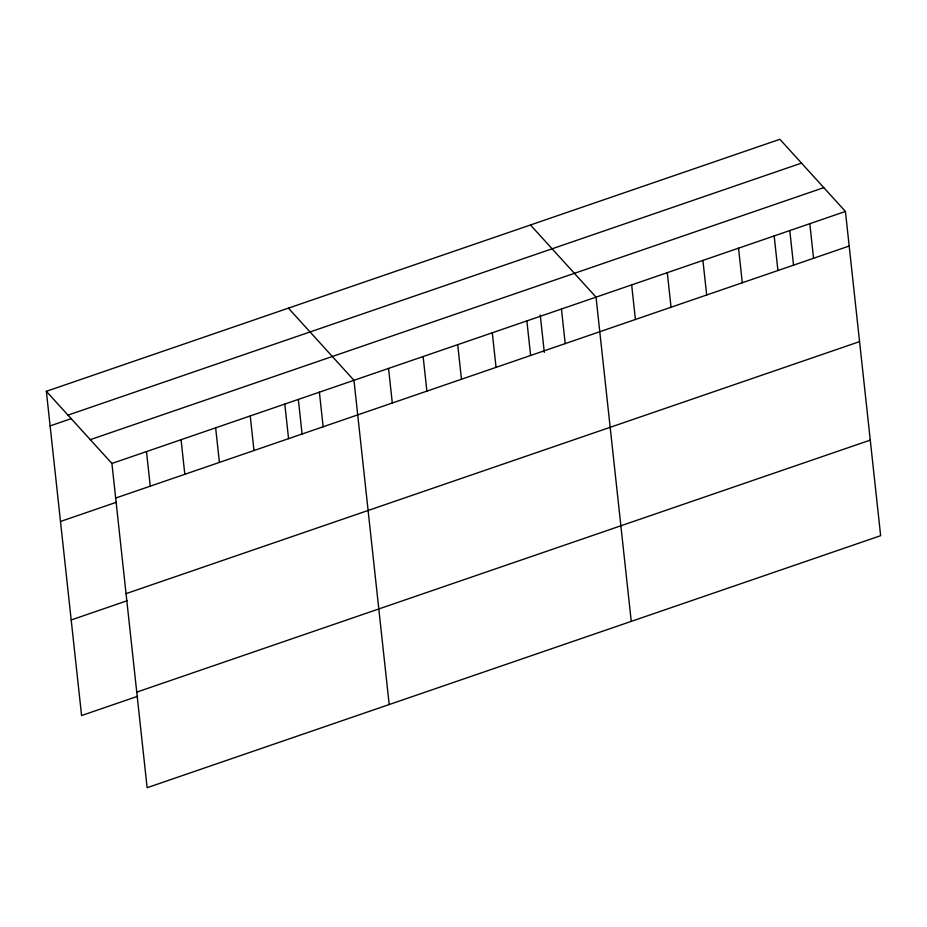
<?xml version="1.0" encoding="UTF-8"?>
<svg xmlns="http://www.w3.org/2000/svg" width="927" height="927" viewBox="0 0 927 927"><rect width="100%" height="100%" fill="white"/><g stroke="black" fill="none" stroke-linecap="round" stroke-linejoin="round"><path stroke-width="1.39" d="M46.35 391.31L779.874 139.293L845.424 211.46L880.65 535.69L147.126 787.707L111.912 463.465L46.35 391.31L81.576 715.54L137.439 696.351M67.984 415.122L801.507 163.106M50.104 425.899L71.391 418.587M90.278 439.653L823.79 187.648M111.912 463.465L845.424 211.46M115.666 498.054L849.178 246.037M60.487 521.484L116.35 502.283M126.049 593.639L859.572 341.623M71.194 619.966L127.045 600.766M136.744 692.121L870.268 440.105M530.476 224.983L596.026 297.138L631.252 621.38M288.413 308.146L353.963 380.302L389.189 704.543M809.804 223.697L813.558 258.285M789.792 230.684L793.558 265.307M774.172 235.933L777.927 270.522M738.541 248.181L742.295 282.77M702.909 260.417L706.675 295.006M667.289 272.654L671.044 307.243M631.658 284.902L635.412 319.491M561.449 309.015L565.203 343.604M540.244 314.983L544.311 352.387M526.872 320.904L530.626 355.493M492.295 332.781L496.049 367.37M457.706 344.659L461.472 379.247M423.129 356.536L426.883 391.124M388.552 368.425L392.306 403.013M319.386 392.179L323.141 426.768M298.343 399.525L302.098 434.16M284.809 404.068L288.564 438.656M250.232 415.945L253.986 450.534M215.643 427.822L219.409 462.411M181.066 439.699L184.821 474.288M146.489 451.588L150.244 486.177"/></g></svg>
